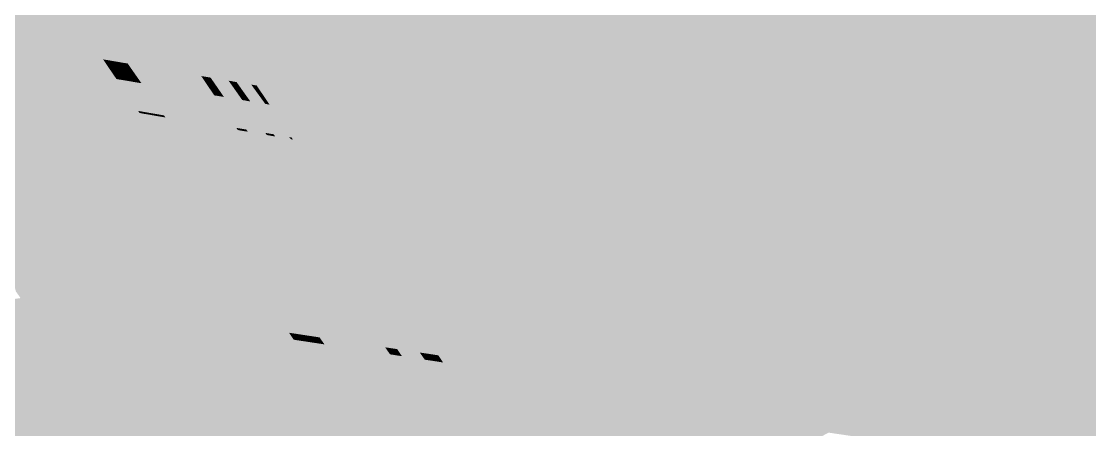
# Model space of a CAD drawing. Header units: millimetres. Extents: x 340454 to 342791, y 6993867 to 6995092.
# Drawn here: x 340795.015 to 340796.166, y 6994604.726 to 6994605.165 of the extents above; entities that cross this region are included whole.
import ezdxf

# ---------------------------------------------------------------- set-up
doc = ezdxf.new("R2010")
doc.units = ezdxf.units.MM
doc.header["$LTSCALE"] = 10
doc.layers.add('A-MODELAGEM', color=7, linetype='Continuous')
doc.layers.add('NUMERO_DOS_LOTES', color=165, linetype='Continuous')

msp = doc.modelspace()

# ---------------------------------------------------------------- linework, layer by layer
at = {"layer": 'A-MODELAGEM', "color": 11, "linetype": 'Continuous', "lineweight": -3}
for points in [[(340795.8788, 6994605.2047), (340796.3969, 6994605.1069), (340796.4001, 6994605.3976)], [(340795.0263, 6994605.2375), (340794.9132, 6994605.2545), (340794.9905, 6994605.1435)], [(340795.2476, 6994605.2041), (340795.5604, 6994605.1569), (340795.3468, 6994605.257)], [(340795.3468, 6994605.257), (340795.5604, 6994605.1569), (340795.6329, 6994605.2059)], [(340795.1033, 6994605.1244), (340795.0263, 6994605.2375), (340794.9905, 6994605.1435)], [(340795.1033, 6994605.1244), (340795.0276, 6994605.2373), (340795.0263, 6994605.2375)], [(340795.1047, 6994605.1241), (340795.0276, 6994605.2373), (340795.1033, 6994605.1244)], [(340795.1047, 6994605.1241), (340795.0291, 6994605.237), (340795.0276, 6994605.2373)], [(340795.1065, 6994605.1238), (340795.0291, 6994605.237), (340795.1047, 6994605.1241)], [(340795.1065, 6994605.1238), (340795.0311, 6994605.2367), (340795.0291, 6994605.237)], [(340795.1086, 6994605.1235), (340795.0311, 6994605.2367), (340795.1065, 6994605.1238)], [(340795.1086, 6994605.1235), (340795.0334, 6994605.2364), (340795.0311, 6994605.2367)], [(340795.1113, 6994605.123), (340795.0334, 6994605.2364), (340795.1086, 6994605.1235)], [(340795.1113, 6994605.123), (340795.0363, 6994605.2359), (340795.0334, 6994605.2364)], [(340795.1146, 6994605.1224), (340795.0363, 6994605.2359), (340795.1113, 6994605.123)], [(340795.1146, 6994605.1224), (340795.0398, 6994605.2354), (340795.0363, 6994605.2359)], [(340795.1186, 6994605.1218), (340795.0398, 6994605.2354), (340795.1146, 6994605.1224)], [(340795.1186, 6994605.1218), (340795.0442, 6994605.2347), (340795.0398, 6994605.2354)], [(340795.1235, 6994605.1209), (340795.0442, 6994605.2347), (340795.1186, 6994605.1218)], [(340795.1235, 6994605.1209), (340795.0498, 6994605.2339), (340795.0442, 6994605.2347)], [(340795.1298, 6994605.1199), (340795.0498, 6994605.2339), (340795.1235, 6994605.1209)], [(340795.1307, 6994605.2217), (340795.0498, 6994605.2339), (340795.1298, 6994605.1199)], [(340795.209, 6994605.1064), (340795.1307, 6994605.2217), (340795.1298, 6994605.1199)], [(340795.209, 6994605.1064), (340795.1345, 6994605.2211), (340795.1307, 6994605.2217)], [(340795.2133, 6994605.1057), (340795.1345, 6994605.2211), (340795.209, 6994605.1064)], [(340795.2133, 6994605.1057), (340795.1396, 6994605.2204), (340795.1345, 6994605.2211)], [(340795.2191, 6994605.1047), (340795.1396, 6994605.2204), (340795.2133, 6994605.1057)], [(340795.2191, 6994605.1047), (340795.1565, 6994605.2178), (340795.1396, 6994605.2204)], [(340795.2385, 6994605.1014), (340795.1565, 6994605.2178), (340795.2191, 6994605.1047)], [(340795.2385, 6994605.1014), (340795.1592, 6994605.2174), (340795.1565, 6994605.2178)], [(340795.2416, 6994605.1009), (340795.1592, 6994605.2174), (340795.2385, 6994605.1014)], [(340795.2416, 6994605.1009), (340795.1603, 6994605.2172), (340795.1592, 6994605.2174)], [(340795.2429, 6994605.1006), (340795.1603, 6994605.2172), (340795.2416, 6994605.1009)], [(340795.2429, 6994605.1006), (340795.164, 6994605.2167), (340795.1603, 6994605.2172)], [(340795.2471, 6994605.0999), (340795.164, 6994605.2167), (340795.2429, 6994605.1006)], [(340795.2471, 6994605.0999), (340795.1778, 6994605.2146), (340795.164, 6994605.2167)], [(340795.2629, 6994605.0972), (340795.1778, 6994605.2146), (340795.2471, 6994605.0999)], [(340795.2629, 6994605.0972), (340795.2094, 6994605.1837), (340795.1778, 6994605.2146)], [(340795.2688, 6994605.0962), (340795.2476, 6994605.2041), (340795.21, 6994605.1841)], [(340795.2688, 6994605.0962), (340795.4302, 6994605.0688), (340795.2476, 6994605.2041)], [(340795.2476, 6994605.2041), (340795.4302, 6994605.0688), (340795.5604, 6994605.1569)], [(340795.5604, 6994605.1569), (340795.695, 6994605.1367), (340795.6329, 6994605.2059)], [(340795.695, 6994605.1367), (340795.8011, 6994605.1759), (340795.6329, 6994605.2059)], [(340795.8328, 6994605.1877), (340796.3755, 6994605.0924), (340795.8788, 6994605.2047)], [(340795.8788, 6994605.2047), (340796.3755, 6994605.0924), (340796.3969, 6994605.1069)], [(340795.8011, 6994605.1759), (340796.3533, 6994605.0773), (340795.8328, 6994605.1877)], [(340795.8328, 6994605.1877), (340796.3533, 6994605.0773), (340796.3755, 6994605.0924)], [(340795.2683, 6994605.0963), (340795.21, 6994605.1841), (340795.2094, 6994605.1837)], [(340795.2683, 6994605.0963), (340795.2094, 6994605.1837), (340795.2629, 6994605.0972)], [(340795.2688, 6994605.0962), (340795.21, 6994605.1841), (340795.2683, 6994605.0963)], [(340795.695, 6994605.1367), (340796.3052, 6994605.0447), (340795.8011, 6994605.1759)], [(340795.8011, 6994605.1759), (340796.3052, 6994605.0447), (340796.3533, 6994605.0773)], [(340795.4302, 6994605.0688), (340795.486, 6994605.0593), (340795.5604, 6994605.1569)], [(340795.486, 6994605.0593), (340795.695, 6994605.1367), (340795.5604, 6994605.1569)], [(340795.1033, 6994605.1244), (340794.9905, 6994605.1435), (340794.9955, 6994605.1363)], [(340795.1083, 6994605.1169), (340794.9955, 6994605.1363), (340795.005, 6994605.1227)], [(340795.1083, 6994605.1169), (340795.1033, 6994605.1244), (340794.9955, 6994605.1363)], [(340795.486, 6994605.0593), (340796.1584, 6994604.9451), (340795.695, 6994605.1367)], [(340795.695, 6994605.1367), (340796.1584, 6994604.9451), (340796.3052, 6994605.0447)], [(340795.029, 6994605.0882), (340795.0055, 6994605.1219), (340794.9144, 6994605.1079)], [(340795.1172, 6994605.1039), (340795.005, 6994605.1227), (340795.0055, 6994605.1219)], [(340795.1172, 6994605.1039), (340795.1083, 6994605.1169), (340795.005, 6994605.1227)], [(340795.1177, 6994605.1032), (340795.0055, 6994605.1219), (340795.029, 6994605.0882)], [(340795.1177, 6994605.1032), (340795.1172, 6994605.1039), (340795.0055, 6994605.1219)], [(340795.1083, 6994605.1169), (340795.1047, 6994605.1241), (340795.1033, 6994605.1244)], [(340795.1098, 6994605.1167), (340795.1047, 6994605.1241), (340795.1083, 6994605.1169)], [(340795.1098, 6994605.1167), (340795.1065, 6994605.1238), (340795.1047, 6994605.1241)], [(340795.1116, 6994605.1164), (340795.1065, 6994605.1238), (340795.1098, 6994605.1167)], [(340795.1116, 6994605.1164), (340795.1086, 6994605.1235), (340795.1065, 6994605.1238)], [(340795.1172, 6994605.1039), (340795.1098, 6994605.1167), (340795.1083, 6994605.1169)], [(340795.1137, 6994605.116), (340795.1086, 6994605.1235), (340795.1116, 6994605.1164)], [(340795.1137, 6994605.116), (340795.1113, 6994605.123), (340795.1086, 6994605.1235)], [(340795.1187, 6994605.1037), (340795.1098, 6994605.1167), (340795.1172, 6994605.1039)], [(340795.1187, 6994605.1037), (340795.1116, 6994605.1164), (340795.1098, 6994605.1167)], [(340795.1164, 6994605.1156), (340795.1113, 6994605.123), (340795.1137, 6994605.116)], [(340795.1146, 6994605.1224), (340795.1113, 6994605.123), (340795.1164, 6994605.1156)], [(340795.1205, 6994605.1034), (340795.1116, 6994605.1164), (340795.1187, 6994605.1037)], [(340795.1205, 6994605.1034), (340795.1137, 6994605.116), (340795.1116, 6994605.1164)], [(340795.1197, 6994605.115), (340795.1146, 6994605.1224), (340795.1164, 6994605.1156)], [(340795.1186, 6994605.1218), (340795.1146, 6994605.1224), (340795.1197, 6994605.115)], [(340795.1237, 6994605.1143), (340795.1186, 6994605.1218), (340795.1197, 6994605.115)], [(340795.1235, 6994605.1209), (340795.1186, 6994605.1218), (340795.1237, 6994605.1143)], [(340795.1287, 6994605.1135), (340795.1235, 6994605.1209), (340795.1237, 6994605.1143)], [(340795.1298, 6994605.1199), (340795.1235, 6994605.1209), (340795.1287, 6994605.1135)], [(340795.135, 6994605.1124), (340795.1298, 6994605.1199), (340795.1287, 6994605.1135)], [(340795.209, 6994605.1064), (340795.1298, 6994605.1199), (340795.135, 6994605.1124)], [(340795.029, 6994605.0882), (340794.9144, 6994605.1079), (340794.9159, 6994605.1058)], [(340795.0305, 6994605.086), (340794.9159, 6994605.1058), (340794.9918, 6994604.9991)], [(340795.0305, 6994605.086), (340795.029, 6994605.0882), (340794.9159, 6994605.1058)], [(340795.1227, 6994605.103), (340795.1137, 6994605.116), (340795.1205, 6994605.1034)], [(340795.1227, 6994605.103), (340795.1164, 6994605.1156), (340795.1137, 6994605.116)], [(340795.1253, 6994605.1026), (340795.1164, 6994605.1156), (340795.1227, 6994605.103)], [(340795.1253, 6994605.1026), (340795.1197, 6994605.115), (340795.1164, 6994605.1156)], [(340795.1287, 6994605.102), (340795.1197, 6994605.115), (340795.1253, 6994605.1026)], [(340795.1287, 6994605.102), (340795.1237, 6994605.1143), (340795.1197, 6994605.115)], [(340795.1327, 6994605.1013), (340795.1237, 6994605.1143), (340795.1287, 6994605.102)], [(340795.1327, 6994605.1013), (340795.1287, 6994605.1135), (340795.1237, 6994605.1143)], [(340795.1378, 6994605.1005), (340795.1287, 6994605.1135), (340795.1327, 6994605.1013)], [(340795.1378, 6994605.1005), (340795.135, 6994605.1124), (340795.1287, 6994605.1135)], [(340795.1441, 6994605.0994), (340795.135, 6994605.1124), (340795.1378, 6994605.1005)], [(340795.2141, 6994605.0988), (340795.135, 6994605.1124), (340795.1441, 6994605.0994)], [(340795.2141, 6994605.0988), (340795.209, 6994605.1064), (340795.135, 6994605.1124)], [(340795.2133, 6994605.1057), (340795.209, 6994605.1064), (340795.2141, 6994605.0988)], [(340795.2185, 6994605.0981), (340795.2133, 6994605.1057), (340795.2141, 6994605.0988)], [(340795.2191, 6994605.1047), (340795.2133, 6994605.1057), (340795.2185, 6994605.0981)], [(340795.2244, 6994605.0971), (340795.2191, 6994605.1047), (340795.2185, 6994605.0981)], [(340795.2385, 6994605.1014), (340795.2191, 6994605.1047), (340795.2244, 6994605.0971)], [(340795.1411, 6994605.0688), (340795.1177, 6994605.1032), (340795.029, 6994605.0882)], [(340795.1177, 6994605.1032), (340795.1187, 6994605.1037), (340795.1172, 6994605.1039)], [(340795.1192, 6994605.1029), (340795.1187, 6994605.1037), (340795.1177, 6994605.1032)], [(340795.1411, 6994605.0688), (340795.1192, 6994605.1029), (340795.1177, 6994605.1032)], [(340795.1192, 6994605.1029), (340795.1205, 6994605.1034), (340795.1187, 6994605.1037)], [(340795.121, 6994605.1026), (340795.1205, 6994605.1034), (340795.1192, 6994605.1029)], [(340795.1426, 6994605.0686), (340795.1192, 6994605.1029), (340795.1411, 6994605.0688)], [(340795.1426, 6994605.0686), (340795.121, 6994605.1026), (340795.1192, 6994605.1029)], [(340795.1227, 6994605.103), (340795.1205, 6994605.1034), (340795.121, 6994605.1026)], [(340795.1232, 6994605.1023), (340795.1227, 6994605.103), (340795.121, 6994605.1026)], [(340795.1444, 6994605.0683), (340795.121, 6994605.1026), (340795.1426, 6994605.0686)], [(340795.1444, 6994605.0683), (340795.1232, 6994605.1023), (340795.121, 6994605.1026)], [(340795.1253, 6994605.1026), (340795.1227, 6994605.103), (340795.1232, 6994605.1023)], [(340795.1259, 6994605.1018), (340795.1253, 6994605.1026), (340795.1232, 6994605.1023)], [(340795.1467, 6994605.0679), (340795.1232, 6994605.1023), (340795.1444, 6994605.0683)], [(340795.1467, 6994605.0679), (340795.1259, 6994605.1018), (340795.1232, 6994605.1023)], [(340795.1287, 6994605.102), (340795.1253, 6994605.1026), (340795.1259, 6994605.1018)], [(340795.1292, 6994605.1013), (340795.1287, 6994605.102), (340795.1259, 6994605.1018)], [(340795.1495, 6994605.0674), (340795.1259, 6994605.1018), (340795.1467, 6994605.0679)], [(340795.1495, 6994605.0674), (340795.1292, 6994605.1013), (340795.1259, 6994605.1018)], [(340795.1327, 6994605.1013), (340795.1287, 6994605.102), (340795.1292, 6994605.1013)], [(340795.1529, 6994605.0668), (340795.1292, 6994605.1013), (340795.1495, 6994605.0674)], [(340795.1529, 6994605.0668), (340795.1332, 6994605.1006), (340795.1292, 6994605.1013)], [(340795.1332, 6994605.1006), (340795.1327, 6994605.1013), (340795.1292, 6994605.1013)], [(340795.1378, 6994605.1005), (340795.1327, 6994605.1013), (340795.1332, 6994605.1006)], [(340795.1571, 6994605.0661), (340795.1332, 6994605.1006), (340795.1529, 6994605.0668)], [(340795.1571, 6994605.0661), (340795.1383, 6994605.0997), (340795.1332, 6994605.1006)], [(340795.1383, 6994605.0997), (340795.1378, 6994605.1005), (340795.1332, 6994605.1006)], [(340795.1441, 6994605.0994), (340795.1378, 6994605.1005), (340795.1383, 6994605.0997)], [(340795.1624, 6994605.0652), (340795.1383, 6994605.0997), (340795.1571, 6994605.0661)], [(340795.1624, 6994605.0652), (340795.1446, 6994605.0987), (340795.1383, 6994605.0997)], [(340795.1446, 6994605.0987), (340795.1441, 6994605.0994), (340795.1383, 6994605.0997)], [(340795.2226, 6994605.0863), (340795.1441, 6994605.0994), (340795.1446, 6994605.0987)], [(340795.2226, 6994605.0863), (340795.2141, 6994605.0988), (340795.1441, 6994605.0994)], [(340795.1689, 6994605.064), (340795.1446, 6994605.0987), (340795.1624, 6994605.0652)], [(340795.2231, 6994605.0856), (340795.1446, 6994605.0987), (340795.1689, 6994605.064)], [(340795.2231, 6994605.0856), (340795.2226, 6994605.0863), (340795.1446, 6994605.0987)], [(340795.2226, 6994605.0863), (340795.2185, 6994605.0981), (340795.2141, 6994605.0988)], [(340795.2271, 6994605.0856), (340795.2185, 6994605.0981), (340795.2226, 6994605.0863)], [(340795.2271, 6994605.0856), (340795.2244, 6994605.0971), (340795.2185, 6994605.0981)], [(340795.2439, 6994605.0938), (340795.2385, 6994605.1014), (340795.2244, 6994605.0971)], [(340795.233, 6994605.0846), (340795.2244, 6994605.0971), (340795.2271, 6994605.0856)], [(340795.233, 6994605.0846), (340795.2439, 6994605.0938), (340795.2244, 6994605.0971)], [(340795.2527, 6994605.0813), (340795.2439, 6994605.0938), (340795.233, 6994605.0846)], [(340795.2439, 6994605.0938), (340795.2416, 6994605.1009), (340795.2385, 6994605.1014)], [(340795.247, 6994605.0932), (340795.2416, 6994605.1009), (340795.2439, 6994605.0938)], [(340795.247, 6994605.0932), (340795.2429, 6994605.1006), (340795.2416, 6994605.1009)], [(340795.2483, 6994605.093), (340795.2429, 6994605.1006), (340795.247, 6994605.0932)], [(340795.2471, 6994605.0999), (340795.2429, 6994605.1006), (340795.2483, 6994605.093)], [(340795.2527, 6994605.0813), (340795.247, 6994605.0932), (340795.2439, 6994605.0938)], [(340795.2558, 6994605.0808), (340795.247, 6994605.0932), (340795.2527, 6994605.0813)], [(340795.2558, 6994605.0808), (340795.2483, 6994605.093), (340795.247, 6994605.0932)], [(340795.2525, 6994605.0923), (340795.2471, 6994605.0999), (340795.2483, 6994605.093)], [(340795.2629, 6994605.0972), (340795.2471, 6994605.0999), (340795.2525, 6994605.0923)], [(340795.2685, 6994605.0895), (340795.2629, 6994605.0972), (340795.2525, 6994605.0923)], [(340795.2683, 6994605.0963), (340795.2629, 6994605.0972), (340795.2685, 6994605.0895)], [(340795.2735, 6994605.0887), (340795.2683, 6994605.0963), (340795.2685, 6994605.0895)], [(340795.2735, 6994605.0887), (340795.2688, 6994605.0962), (340795.2683, 6994605.0963)], [(340795.2739, 6994605.0886), (340795.2688, 6994605.0962), (340795.2735, 6994605.0887)], [(340795.2739, 6994605.0886), (340795.422, 6994605.0633), (340795.2688, 6994605.0962)], [(340795.2688, 6994605.0962), (340795.422, 6994605.0633), (340795.4302, 6994605.0688)], [(340795.1062, 6994604.9773), (340795.0305, 6994605.086), (340794.9918, 6994604.9991)], [(340795.1411, 6994605.0688), (340795.029, 6994605.0882), (340795.0305, 6994605.086)], [(340795.1426, 6994605.0666), (340795.0305, 6994605.086), (340795.1062, 6994604.9773)], [(340795.1426, 6994605.0666), (340795.1411, 6994605.0688), (340795.0305, 6994605.086)], [(340795.2469, 6994605.0506), (340795.2231, 6994605.0856), (340795.1689, 6994605.064)], [(340795.2271, 6994605.0856), (340795.2226, 6994605.0863), (340795.2231, 6994605.0856)], [(340795.2469, 6994605.0506), (340795.2276, 6994605.0849), (340795.2231, 6994605.0856)], [(340795.2276, 6994605.0849), (340795.2271, 6994605.0856), (340795.2231, 6994605.0856)], [(340795.233, 6994605.0846), (340795.2271, 6994605.0856), (340795.2276, 6994605.0849)], [(340795.2515, 6994605.0498), (340795.2276, 6994605.0849), (340795.2469, 6994605.0506)], [(340795.2515, 6994605.0498), (340795.2335, 6994605.0839), (340795.2276, 6994605.0849)], [(340795.2335, 6994605.0839), (340795.233, 6994605.0846), (340795.2276, 6994605.0849)], [(340795.2527, 6994605.0813), (340795.233, 6994605.0846), (340795.2335, 6994605.0839)], [(340795.2576, 6994605.0488), (340795.2335, 6994605.0839), (340795.2515, 6994605.0498)], [(340795.2532, 6994605.0806), (340795.2335, 6994605.0839), (340795.2576, 6994605.0488)], [(340795.2532, 6994605.0806), (340795.2527, 6994605.0813), (340795.2335, 6994605.0839)], [(340795.2571, 6994605.0806), (340795.2483, 6994605.093), (340795.2558, 6994605.0808)], [(340795.2571, 6994605.0806), (340795.2525, 6994605.0923), (340795.2483, 6994605.093)], [(340795.2614, 6994605.0798), (340795.2525, 6994605.0923), (340795.2571, 6994605.0806)], [(340795.2614, 6994605.0798), (340795.2685, 6994605.0895), (340795.2525, 6994605.0923)], [(340795.2775, 6994605.0771), (340795.2685, 6994605.0895), (340795.2614, 6994605.0798)], [(340795.2775, 6994605.0771), (340795.2735, 6994605.0887), (340795.2685, 6994605.0895)], [(340795.2817, 6994605.0764), (340795.2735, 6994605.0887), (340795.2775, 6994605.0771)], [(340795.2817, 6994605.0764), (340795.2739, 6994605.0886), (340795.2735, 6994605.0887)], [(340795.2821, 6994605.0764), (340795.2739, 6994605.0886), (340795.2817, 6994605.0764)], [(340795.2821, 6994605.0764), (340795.4098, 6994605.055), (340795.2739, 6994605.0886)], [(340795.2739, 6994605.0886), (340795.4098, 6994605.055), (340795.422, 6994605.0633)], [(340795.2558, 6994605.0808), (340795.2527, 6994605.0813), (340795.2532, 6994605.0806)], [(340795.2563, 6994605.0801), (340795.2558, 6994605.0808), (340795.2532, 6994605.0806)], [(340795.2781, 6994605.0452), (340795.2532, 6994605.0806), (340795.2576, 6994605.0488)], [(340795.2781, 6994605.0452), (340795.2563, 6994605.0801), (340795.2532, 6994605.0806)], [(340795.2563, 6994605.0801), (340795.2571, 6994605.0806), (340795.2558, 6994605.0808)], [(340795.2576, 6994605.0798), (340795.2571, 6994605.0806), (340795.2563, 6994605.0801)], [(340795.2813, 6994605.0447), (340795.2563, 6994605.0801), (340795.2781, 6994605.0452)], [(340795.2813, 6994605.0447), (340795.2576, 6994605.0798), (340795.2563, 6994605.0801)], [(340795.2614, 6994605.0798), (340795.2571, 6994605.0806), (340795.2576, 6994605.0798)], [(340795.2827, 6994605.0444), (340795.2576, 6994605.0798), (340795.2813, 6994605.0447)], [(340795.2827, 6994605.0444), (340795.2619, 6994605.0791), (340795.2576, 6994605.0798)], [(340795.2619, 6994605.0791), (340795.2614, 6994605.0798), (340795.2576, 6994605.0798)], [(340795.2775, 6994605.0771), (340795.2614, 6994605.0798), (340795.2619, 6994605.0791)], [(340795.2871, 6994605.0437), (340795.2619, 6994605.0791), (340795.2827, 6994605.0444)], [(340795.2871, 6994605.0437), (340795.278, 6994605.0765), (340795.2619, 6994605.0791)], [(340795.278, 6994605.0765), (340795.2775, 6994605.0771), (340795.2619, 6994605.0791)], [(340795.2817, 6994605.0764), (340795.2775, 6994605.0771), (340795.278, 6994605.0765)], [(340795.3038, 6994605.0408), (340795.278, 6994605.0765), (340795.2871, 6994605.0437)], [(340795.3038, 6994605.0408), (340795.2822, 6994605.0757), (340795.278, 6994605.0765)], [(340795.2822, 6994605.0757), (340795.2817, 6994605.0764), (340795.278, 6994605.0765)], [(340795.2822, 6994605.0757), (340795.2821, 6994605.0764), (340795.2817, 6994605.0764)], [(340795.2826, 6994605.0757), (340795.2821, 6994605.0764), (340795.2822, 6994605.0757)], [(340795.2826, 6994605.0757), (340795.4091, 6994605.0546), (340795.2821, 6994605.0764)], [(340795.2821, 6994605.0764), (340795.4091, 6994605.0546), (340795.4098, 6994605.055)], [(340795.306, 6994605.0404), (340795.2822, 6994605.0757), (340795.3038, 6994605.0408)], [(340795.306, 6994605.0404), (340795.2826, 6994605.0757), (340795.2822, 6994605.0757)], [(340795.3062, 6994605.0404), (340795.2826, 6994605.0757), (340795.306, 6994605.0404)], [(340795.3062, 6994605.0404), (340795.3715, 6994605.0291), (340795.2826, 6994605.0757)], [(340795.2826, 6994605.0757), (340795.3715, 6994605.0291), (340795.4091, 6994605.0546)], [(340795.2179, 6994604.956), (340795.1426, 6994605.0666), (340795.1062, 6994604.9773)], [(340795.1426, 6994605.0686), (340795.1411, 6994605.0688), (340795.1426, 6994605.0666)], [(340795.1441, 6994605.0664), (340795.1426, 6994605.0686), (340795.1426, 6994605.0666)], [(340795.1444, 6994605.0683), (340795.1426, 6994605.0686), (340795.1441, 6994605.0664)], [(340795.2179, 6994604.956), (340795.1441, 6994605.0664), (340795.1426, 6994605.0666)], [(340795.146, 6994605.066), (340795.1444, 6994605.0683), (340795.1441, 6994605.0664)], [(340795.2196, 6994604.9557), (340795.1441, 6994605.0664), (340795.2179, 6994604.956)], [(340795.2196, 6994604.9557), (340795.146, 6994605.066), (340795.1441, 6994605.0664)], [(340795.1467, 6994605.0679), (340795.1444, 6994605.0683), (340795.146, 6994605.066)], [(340795.1482, 6994605.0656), (340795.1467, 6994605.0679), (340795.146, 6994605.066)], [(340795.2217, 6994604.9553), (340795.146, 6994605.066), (340795.2196, 6994604.9557)], [(340795.2217, 6994604.9553), (340795.1482, 6994605.0656), (340795.146, 6994605.066)], [(340795.1495, 6994605.0674), (340795.1467, 6994605.0679), (340795.1482, 6994605.0656)], [(340795.151, 6994605.0652), (340795.1495, 6994605.0674), (340795.1482, 6994605.0656)], [(340795.2242, 6994604.9548), (340795.1482, 6994605.0656), (340795.2217, 6994604.9553)], [(340795.2242, 6994604.9548), (340795.151, 6994605.0652), (340795.1482, 6994605.0656)], [(340795.1529, 6994605.0668), (340795.1495, 6994605.0674), (340795.151, 6994605.0652)], [(340795.1545, 6994605.0646), (340795.1529, 6994605.0668), (340795.151, 6994605.0652)], [(340795.2273, 6994604.9542), (340795.151, 6994605.0652), (340795.2242, 6994604.9548)], [(340795.2273, 6994604.9542), (340795.1545, 6994605.0646), (340795.151, 6994605.0652)], [(340795.1571, 6994605.0661), (340795.1529, 6994605.0668), (340795.1545, 6994605.0646)], [(340795.1587, 6994605.0638), (340795.1571, 6994605.0661), (340795.1545, 6994605.0646)], [(340795.2311, 6994604.9535), (340795.1545, 6994605.0646), (340795.2273, 6994604.9542)], [(340795.2311, 6994604.9535), (340795.1587, 6994605.0638), (340795.1545, 6994605.0646)], [(340795.1624, 6994605.0652), (340795.1571, 6994605.0661), (340795.1587, 6994605.0638)], [(340795.1639, 6994605.0629), (340795.1624, 6994605.0652), (340795.1587, 6994605.0638)], [(340795.2358, 6994604.9526), (340795.1587, 6994605.0638), (340795.2311, 6994604.9535)], [(340795.2358, 6994604.9526), (340795.1639, 6994605.0629), (340795.1587, 6994605.0638)], [(340795.1689, 6994605.064), (340795.1624, 6994605.0652), (340795.1639, 6994605.0629)], [(340795.1705, 6994605.0618), (340795.1689, 6994605.064), (340795.1639, 6994605.0629)], [(340795.2416, 6994604.9515), (340795.1639, 6994605.0629), (340795.2358, 6994604.9526)], [(340795.2416, 6994604.9515), (340795.1705, 6994605.0618), (340795.1639, 6994605.0629)], [(340795.2469, 6994605.0506), (340795.1689, 6994605.064), (340795.1705, 6994605.0618)], [(340795.2489, 6994604.9501), (340795.1705, 6994605.0618), (340795.2416, 6994604.9515)], [(340795.2484, 6994605.0483), (340795.1705, 6994605.0618), (340795.2489, 6994604.9501)], [(340795.2484, 6994605.0483), (340795.2469, 6994605.0506), (340795.1705, 6994605.0618)], [(340795.4098, 6994605.055), (340795.4543, 6994605.0476), (340795.422, 6994605.0633)], [(340795.422, 6994605.0633), (340795.4731, 6994605.0545), (340795.4302, 6994605.0688)], [(340795.422, 6994605.0633), (340795.4543, 6994605.0476), (340795.4731, 6994605.0545)], [(340795.4302, 6994605.0688), (340795.4731, 6994605.0545), (340795.486, 6994605.0593)], [(340795.4731, 6994605.0545), (340796.1491, 6994604.9389), (340795.486, 6994605.0593)], [(340795.486, 6994605.0593), (340796.1491, 6994604.9389), (340796.1584, 6994604.9451)], [(340795.2515, 6994605.0498), (340795.2469, 6994605.0506), (340795.2484, 6994605.0483)], [(340795.253, 6994605.0475), (340795.2515, 6994605.0498), (340795.2484, 6994605.0483)], [(340795.325, 6994604.9356), (340795.2484, 6994605.0483), (340795.2489, 6994604.9501)], [(340795.325, 6994604.9356), (340795.253, 6994605.0475), (340795.2484, 6994605.0483)], [(340795.2576, 6994605.0488), (340795.2515, 6994605.0498), (340795.253, 6994605.0475)], [(340795.2592, 6994605.0465), (340795.2576, 6994605.0488), (340795.253, 6994605.0475)], [(340795.3301, 6994604.9346), (340795.253, 6994605.0475), (340795.325, 6994604.9356)], [(340795.3301, 6994604.9346), (340795.2592, 6994605.0465), (340795.253, 6994605.0475)], [(340795.2781, 6994605.0452), (340795.2576, 6994605.0488), (340795.2592, 6994605.0465)], [(340795.3715, 6994605.0291), (340795.3939, 6994605.0253), (340795.4091, 6994605.0546)], [(340795.3939, 6994605.0253), (340795.4533, 6994605.0472), (340795.4091, 6994605.0546)], [(340795.3939, 6994605.0253), (340796.0976, 6994604.9039), (340795.4533, 6994605.0472)], [(340795.4091, 6994605.0546), (340795.4533, 6994605.0472), (340795.4098, 6994605.055)], [(340795.4098, 6994605.055), (340795.4533, 6994605.0472), (340795.4543, 6994605.0476)], [(340795.4533, 6994605.0472), (340796.14, 6994604.9327), (340795.4543, 6994605.0476)], [(340795.4533, 6994605.0472), (340796.0976, 6994604.9039), (340796.14, 6994604.9327)], [(340795.4543, 6994605.0476), (340796.1405, 6994604.933), (340795.4731, 6994605.0545)], [(340795.4543, 6994605.0476), (340796.14, 6994604.9327), (340796.1405, 6994604.933)], [(340795.4731, 6994605.0545), (340796.1405, 6994604.933), (340796.1491, 6994604.9389)], [(340795.337, 6994604.9333), (340795.2592, 6994605.0465), (340795.3301, 6994604.9346)], [(340795.337, 6994604.9333), (340795.2797, 6994605.0429), (340795.2592, 6994605.0465)], [(340795.2797, 6994605.0429), (340795.2781, 6994605.0452), (340795.2592, 6994605.0465)], [(340795.2813, 6994605.0447), (340795.2781, 6994605.0452), (340795.2797, 6994605.0429)], [(340795.283, 6994605.0424), (340795.2813, 6994605.0447), (340795.2797, 6994605.0429)], [(340795.36, 6994604.9289), (340795.2797, 6994605.0429), (340795.337, 6994604.9333)], [(340795.36, 6994604.9289), (340795.283, 6994605.0424), (340795.2797, 6994605.0429)], [(340795.2827, 6994605.0444), (340795.2813, 6994605.0447), (340795.283, 6994605.0424)], [(340795.2843, 6994605.0421), (340795.2827, 6994605.0444), (340795.283, 6994605.0424)], [(340795.2871, 6994605.0437), (340795.2827, 6994605.0444), (340795.2843, 6994605.0421)], [(340795.3637, 6994604.9282), (340795.283, 6994605.0424), (340795.36, 6994604.9289)], [(340795.3637, 6994604.9282), (340795.2843, 6994605.0421), (340795.283, 6994605.0424)], [(340795.2887, 6994605.0414), (340795.2871, 6994605.0437), (340795.2843, 6994605.0421)], [(340795.3652, 6994604.9279), (340795.2843, 6994605.0421), (340795.3637, 6994604.9282)], [(340795.3652, 6994604.9279), (340795.2887, 6994605.0414), (340795.2843, 6994605.0421)], [(340795.3038, 6994605.0408), (340795.2871, 6994605.0437), (340795.2887, 6994605.0414)], [(340795.3701, 6994604.9269), (340795.2887, 6994605.0414), (340795.3652, 6994604.9279)], [(340795.3701, 6994604.9269), (340795.3318, 6994605.0023), (340795.2887, 6994605.0414)], [(340795.3055, 6994605.0385), (340795.3038, 6994605.0408), (340795.2887, 6994605.0414)], [(340795.3318, 6994605.0023), (340795.3055, 6994605.0385), (340795.2887, 6994605.0414)], [(340795.306, 6994605.0404), (340795.3038, 6994605.0408), (340795.3055, 6994605.0385)], [(340795.3076, 6994605.0381), (340795.306, 6994605.0404), (340795.3055, 6994605.0385)], [(340795.3318, 6994605.0023), (340795.3076, 6994605.0381), (340795.3055, 6994605.0385)], [(340795.3076, 6994605.0381), (340795.3062, 6994605.0404), (340795.306, 6994605.0404)], [(340795.3078, 6994605.0381), (340795.3062, 6994605.0404), (340795.3076, 6994605.0381)], [(340795.3078, 6994605.0381), (340795.3691, 6994605.0275), (340795.3062, 6994605.0404)], [(340795.3062, 6994605.0404), (340795.3691, 6994605.0275), (340795.3715, 6994605.0291)], [(340795.3318, 6994605.0023), (340795.3078, 6994605.0381), (340795.3076, 6994605.0381)], [(340795.3318, 6994605.0023), (340795.3691, 6994605.0275), (340795.3078, 6994605.0381)], [(340796.1584, 6994604.9451), (340796.2644, 6994604.9271), (340796.3052, 6994605.0447)], [(340795.3318, 6994605.0023), (340795.3901, 6994605.0238), (340795.3691, 6994605.0275)], [(340795.3691, 6994605.0275), (340795.3901, 6994605.0238), (340795.3715, 6994605.0291)], [(340795.3715, 6994605.0291), (340795.3901, 6994605.0238), (340795.3939, 6994605.0253)], [(340795.3901, 6994605.0238), (340796.0949, 6994604.9021), (340795.3939, 6994605.0253)], [(340795.3939, 6994605.0253), (340796.0949, 6994604.9021), (340796.0976, 6994604.9039)], [(340795.3845, 6994604.9242), (340795.3901, 6994605.0238), (340795.3318, 6994605.0023)], [(340795.3845, 6994604.9242), (340795.9645, 6994604.8136), (340795.3901, 6994605.0238)], [(340795.3901, 6994605.0238), (340795.9645, 6994604.8136), (340796.0949, 6994604.9021)], [(340795.0738, 6994604.8648), (340794.9758, 6994605.0021), (340795.0093, 6994604.8746)], [(340795.0738, 6994604.8648), (340794.9918, 6994604.9991), (340794.9758, 6994605.0021)], [(340795.3845, 6994604.9242), (340795.3318, 6994605.0023), (340795.3701, 6994604.9269)], [(340795.089, 6994604.8625), (340794.9918, 6994604.9991), (340795.0738, 6994604.8648)], [(340795.089, 6994604.8625), (340795.1062, 6994604.9773), (340794.9918, 6994604.9991)], [(340795.1974, 6994604.8461), (340795.1062, 6994604.9773), (340795.089, 6994604.8625)], [(340795.1974, 6994604.8461), (340795.2179, 6994604.956), (340795.1062, 6994604.9773)], [(340795.3036, 6994604.8301), (340795.2179, 6994604.956), (340795.1974, 6994604.8461)], [(340795.3036, 6994604.8301), (340795.2196, 6994604.9557), (340795.2179, 6994604.956)], [(340795.3054, 6994604.8298), (340795.2196, 6994604.9557), (340795.3036, 6994604.8301)], [(340795.3054, 6994604.8298), (340795.2217, 6994604.9553), (340795.2196, 6994604.9557)], [(340795.3076, 6994604.8295), (340795.2217, 6994604.9553), (340795.3054, 6994604.8298)], [(340795.3076, 6994604.8295), (340795.2242, 6994604.9548), (340795.2217, 6994604.9553)], [(340795.3103, 6994604.8291), (340795.2242, 6994604.9548), (340795.3076, 6994604.8295)], [(340795.3103, 6994604.8291), (340795.2273, 6994604.9542), (340795.2242, 6994604.9548)], [(340795.3136, 6994604.8286), (340795.2273, 6994604.9542), (340795.3103, 6994604.8291)], [(340795.3136, 6994604.8286), (340795.2311, 6994604.9535), (340795.2273, 6994604.9542)], [(340795.3176, 6994604.828), (340795.2311, 6994604.9535), (340795.3136, 6994604.8286)], [(340795.3176, 6994604.828), (340795.2358, 6994604.9526), (340795.2311, 6994604.9535)], [(340795.3226, 6994604.8272), (340795.2358, 6994604.9526), (340795.3176, 6994604.828)], [(340795.3226, 6994604.8272), (340795.2416, 6994604.9515), (340795.2358, 6994604.9526)], [(340795.3288, 6994604.8263), (340795.2416, 6994604.9515), (340795.3226, 6994604.8272)], [(340795.3288, 6994604.8263), (340795.2489, 6994604.9501), (340795.2416, 6994604.9515)], [(340795.3365, 6994604.8251), (340795.2489, 6994604.9501), (340795.3288, 6994604.8263)], [(340795.3365, 6994604.8251), (340795.325, 6994604.9356), (340795.2489, 6994604.9501)], [(340796.1491, 6994604.9389), (340796.2532, 6994604.9211), (340796.1584, 6994604.9451)], [(340796.1584, 6994604.9451), (340796.2532, 6994604.9211), (340796.2644, 6994604.9271)], [(340795.4072, 6994604.8144), (340795.325, 6994604.9356), (340795.3365, 6994604.8251)], [(340795.4072, 6994604.8144), (340795.3301, 6994604.9346), (340795.325, 6994604.9356)], [(340795.4127, 6994604.8136), (340795.3301, 6994604.9346), (340795.4072, 6994604.8144)], [(340795.4127, 6994604.8136), (340795.337, 6994604.9333), (340795.3301, 6994604.9346)], [(340795.4201, 6994604.8125), (340795.337, 6994604.9333), (340795.4127, 6994604.8136)], [(340795.4201, 6994604.8125), (340795.36, 6994604.9289), (340795.337, 6994604.9333)], [(340796.0976, 6994604.9039), (340796.1914, 6994604.8878), (340796.14, 6994604.9327)], [(340796.14, 6994604.9327), (340796.2429, 6994604.9155), (340796.1405, 6994604.933)], [(340796.14, 6994604.9327), (340796.1914, 6994604.8878), (340796.2429, 6994604.9155)], [(340796.1405, 6994604.933), (340796.2435, 6994604.9158), (340796.1491, 6994604.9389)], [(340796.1405, 6994604.933), (340796.2429, 6994604.9155), (340796.2435, 6994604.9158)], [(340796.1491, 6994604.9389), (340796.2435, 6994604.9158), (340796.2532, 6994604.9211)], [(340795.4445, 6994604.8088), (340795.36, 6994604.9289), (340795.4201, 6994604.8125)], [(340795.4445, 6994604.8088), (340795.3637, 6994604.9282), (340795.36, 6994604.9289)], [(340795.4485, 6994604.8082), (340795.3637, 6994604.9282), (340795.4445, 6994604.8088)], [(340795.4485, 6994604.8082), (340795.3652, 6994604.9279), (340795.3637, 6994604.9282)], [(340795.4501, 6994604.808), (340795.3652, 6994604.9279), (340795.4485, 6994604.8082)], [(340795.4501, 6994604.808), (340795.3701, 6994604.9269), (340795.3652, 6994604.9279)], [(340795.4553, 6994604.8072), (340795.3701, 6994604.9269), (340795.4501, 6994604.808)], [(340795.4553, 6994604.8072), (340795.3845, 6994604.9242), (340795.3701, 6994604.9269)], [(340795.4645, 6994604.8058), (340795.3845, 6994604.9242), (340795.4553, 6994604.8072)], [(340795.4645, 6994604.8058), (340795.8639, 6994604.7454), (340795.3845, 6994604.9242)], [(340795.3845, 6994604.9242), (340795.8639, 6994604.7454), (340795.9645, 6994604.8136)], [(340795.9645, 6994604.8136), (340796.0305, 6994604.801), (340796.0949, 6994604.9021)], [(340796.0305, 6994604.801), (340796.1881, 6994604.886), (340796.0949, 6994604.9021)], [(340796.0949, 6994604.9021), (340796.1881, 6994604.886), (340796.0976, 6994604.9039)], [(340796.0976, 6994604.9039), (340796.1881, 6994604.886), (340796.1914, 6994604.8878)], [(340796.0305, 6994604.801), (340796.2596, 6994604.7574), (340796.1881, 6994604.886)], [(340795.0738, 6994604.8648), (340795.0093, 6994604.8746), (340795.0144, 6994604.8674)], [(340795.0649, 6994604.6176), (340794.8768, 6994604.8703), (340794.987, 6994604.632)], [(340795.0649, 6994604.6176), (340794.9533, 6994604.8591), (340794.8768, 6994604.8703)], [(340795.0284, 6994604.8481), (340795.0144, 6994604.8674), (340794.9533, 6994604.8591)], [(340795.079, 6994604.8576), (340795.0144, 6994604.8674), (340795.0284, 6994604.8481)], [(340795.079, 6994604.8576), (340795.0738, 6994604.8648), (340795.0144, 6994604.8674)], [(340795.089, 6994604.8625), (340795.0738, 6994604.8648), (340795.079, 6994604.8576)], [(340795.1408, 6994604.6035), (340794.9533, 6994604.8591), (340795.0649, 6994604.6176)], [(340795.1408, 6994604.6035), (340795.0284, 6994604.8481), (340794.9533, 6994604.8591)], [(340795.0925, 6994604.8387), (340795.079, 6994604.8576), (340795.0284, 6994604.8481)], [(340795.0941, 6994604.8553), (340795.089, 6994604.8625), (340795.079, 6994604.8576)], [(340795.0925, 6994604.8387), (340795.0941, 6994604.8553), (340795.079, 6994604.8576)], [(340795.1974, 6994604.8461), (340795.089, 6994604.8625), (340795.0941, 6994604.8553)], [(340795.1075, 6994604.8365), (340795.0941, 6994604.8553), (340795.0925, 6994604.8387)], [(340795.2025, 6994604.8388), (340795.0941, 6994604.8553), (340795.1075, 6994604.8365)], [(340795.2025, 6994604.8388), (340795.1974, 6994604.8461), (340795.0941, 6994604.8553)], [(340795.2152, 6994604.5896), (340795.0284, 6994604.8481), (340795.1408, 6994604.6035)], [(340795.2152, 6994604.5896), (340795.0925, 6994604.8387), (340795.0284, 6994604.8481)], [(340795.3036, 6994604.8301), (340795.1974, 6994604.8461), (340795.2025, 6994604.8388)], [(340795.2786, 6994604.5778), (340795.0925, 6994604.8387), (340795.2152, 6994604.5896)], [(340795.2786, 6994604.5778), (340795.1075, 6994604.8365), (340795.0925, 6994604.8387)], [(340795.2151, 6994604.8207), (340795.2025, 6994604.8388), (340795.1075, 6994604.8365)], [(340795.2935, 6994604.5751), (340795.1075, 6994604.8365), (340795.2786, 6994604.5778)], [(340795.2935, 6994604.5751), (340795.2151, 6994604.8207), (340795.1075, 6994604.8365)], [(340795.3087, 6994604.8226), (340795.2025, 6994604.8388), (340795.2151, 6994604.8207)], [(340795.3087, 6994604.8226), (340795.3036, 6994604.8301), (340795.2025, 6994604.8388)], [(340795.3087, 6994604.8226), (340795.3054, 6994604.8298), (340795.3036, 6994604.8301)], [(340795.3105, 6994604.8224), (340795.3054, 6994604.8298), (340795.3087, 6994604.8226)], [(340795.3105, 6994604.8224), (340795.3076, 6994604.8295), (340795.3054, 6994604.8298)], [(340795.3127, 6994604.822), (340795.3076, 6994604.8295), (340795.3105, 6994604.8224)], [(340795.3127, 6994604.822), (340795.3103, 6994604.8291), (340795.3076, 6994604.8295)], [(340795.3154, 6994604.8216), (340795.3103, 6994604.8291), (340795.3127, 6994604.822)], [(340795.3154, 6994604.8216), (340795.3136, 6994604.8286), (340795.3103, 6994604.8291)], [(340795.3187, 6994604.8211), (340795.3136, 6994604.8286), (340795.3154, 6994604.8216)], [(340795.3176, 6994604.828), (340795.3136, 6994604.8286), (340795.3187, 6994604.8211)], [(340795.3205, 6994604.8053), (340795.3087, 6994604.8226), (340795.2151, 6994604.8207)], [(340795.3998, 6994604.5553), (340795.2151, 6994604.8207), (340795.2935, 6994604.5751)], [(340795.3998, 6994604.5553), (340795.3205, 6994604.8053), (340795.2151, 6994604.8207)], [(340795.3205, 6994604.8053), (340795.3105, 6994604.8224), (340795.3087, 6994604.8226)], [(340795.3223, 6994604.805), (340795.3105, 6994604.8224), (340795.3205, 6994604.8053)], [(340795.3223, 6994604.805), (340795.3127, 6994604.822), (340795.3105, 6994604.8224)], [(340795.3245, 6994604.8047), (340795.3127, 6994604.822), (340795.3223, 6994604.805)], [(340795.3245, 6994604.8047), (340795.3154, 6994604.8216), (340795.3127, 6994604.822)], [(340795.3273, 6994604.8043), (340795.3154, 6994604.8216), (340795.3245, 6994604.8047)], [(340795.3273, 6994604.8043), (340795.3187, 6994604.8211), (340795.3154, 6994604.8216)], [(340795.3228, 6994604.8205), (340795.3176, 6994604.828), (340795.3187, 6994604.8211)], [(340795.3226, 6994604.8272), (340795.3176, 6994604.828), (340795.3228, 6994604.8205)], [(340795.3306, 6994604.8038), (340795.3187, 6994604.8211), (340795.3273, 6994604.8043)], [(340795.3306, 6994604.8038), (340795.3228, 6994604.8205), (340795.3187, 6994604.8211)], [(340795.3278, 6994604.8197), (340795.3226, 6994604.8272), (340795.3228, 6994604.8205)], [(340795.3288, 6994604.8263), (340795.3226, 6994604.8272), (340795.3278, 6994604.8197)], [(340795.3347, 6994604.8032), (340795.3228, 6994604.8205), (340795.3306, 6994604.8038)], [(340795.3347, 6994604.8032), (340795.3278, 6994604.8197), (340795.3228, 6994604.8205)], [(340795.334, 6994604.8188), (340795.3288, 6994604.8263), (340795.3278, 6994604.8197)], [(340795.3398, 6994604.8025), (340795.3278, 6994604.8197), (340795.3347, 6994604.8032)], [(340795.3398, 6994604.8025), (340795.334, 6994604.8188), (340795.3278, 6994604.8197)], [(340795.3365, 6994604.8251), (340795.3288, 6994604.8263), (340795.334, 6994604.8188)], [(340795.3418, 6994604.8176), (340795.3365, 6994604.8251), (340795.334, 6994604.8188)], [(340795.346, 6994604.8015), (340795.334, 6994604.8188), (340795.3398, 6994604.8025)], [(340795.346, 6994604.8015), (340795.3418, 6994604.8176), (340795.334, 6994604.8188)], [(340795.4072, 6994604.8144), (340795.3365, 6994604.8251), (340795.3418, 6994604.8176)], [(340795.3539, 6994604.8004), (340795.3418, 6994604.8176), (340795.346, 6994604.8015)], [(340795.4124, 6994604.8069), (340795.3418, 6994604.8176), (340795.3539, 6994604.8004)], [(340795.4124, 6994604.8069), (340795.4072, 6994604.8144), (340795.3418, 6994604.8176)], [(340795.4237, 6994604.7901), (340795.4124, 6994604.8069), (340795.3539, 6994604.8004)], [(340795.4127, 6994604.8136), (340795.4072, 6994604.8144), (340795.4124, 6994604.8069)], [(340795.4179, 6994604.806), (340795.4127, 6994604.8136), (340795.4124, 6994604.8069)], [(340795.4237, 6994604.7901), (340795.4179, 6994604.806), (340795.4124, 6994604.8069)], [(340795.4201, 6994604.8125), (340795.4127, 6994604.8136), (340795.4179, 6994604.806)], [(340795.4253, 6994604.8049), (340795.4201, 6994604.8125), (340795.4179, 6994604.806)], [(340795.4293, 6994604.7893), (340795.4179, 6994604.806), (340795.4237, 6994604.7901)], [(340795.4293, 6994604.7893), (340795.4253, 6994604.8049), (340795.4179, 6994604.806)], [(340795.4445, 6994604.8088), (340795.4201, 6994604.8125), (340795.4253, 6994604.8049)], [(340795.4499, 6994604.8011), (340795.4445, 6994604.8088), (340795.4253, 6994604.8049)], [(340795.4485, 6994604.8082), (340795.4445, 6994604.8088), (340795.4499, 6994604.8011)], [(340795.4539, 6994604.8005), (340795.4485, 6994604.8082), (340795.4499, 6994604.8011)], [(340795.4539, 6994604.8005), (340795.4501, 6994604.808), (340795.4485, 6994604.8082)], [(340795.4555, 6994604.8003), (340795.4501, 6994604.808), (340795.4539, 6994604.8005)], [(340795.4553, 6994604.8072), (340795.4501, 6994604.808), (340795.4555, 6994604.8003)], [(340795.4608, 6994604.7995), (340795.4553, 6994604.8072), (340795.4555, 6994604.8003)], [(340795.4645, 6994604.8058), (340795.4553, 6994604.8072), (340795.4608, 6994604.7995)], [(340795.4696, 6994604.7981), (340795.4645, 6994604.8058), (340795.4608, 6994604.7995)], [(340795.4696, 6994604.7981), (340795.8551, 6994604.7395), (340795.4645, 6994604.8058)], [(340795.4645, 6994604.8058), (340795.8551, 6994604.7395), (340795.8639, 6994604.7454)], [(340795.8639, 6994604.7454), (340795.9135, 6994604.738), (340795.9645, 6994604.8136)], [(340795.9135, 6994604.738), (340796.0305, 6994604.801), (340795.9645, 6994604.8136)], [(340795.5038, 6994604.536), (340795.3205, 6994604.8053), (340795.3998, 6994604.5553)], [(340795.5038, 6994604.536), (340795.3223, 6994604.805), (340795.3205, 6994604.8053)], [(340795.506, 6994604.5356), (340795.3223, 6994604.805), (340795.5038, 6994604.536)], [(340795.506, 6994604.5356), (340795.3245, 6994604.8047), (340795.3223, 6994604.805)], [(340795.5087, 6994604.5351), (340795.3245, 6994604.8047), (340795.506, 6994604.5356)], [(340795.5087, 6994604.5351), (340795.3273, 6994604.8043), (340795.3245, 6994604.8047)], [(340795.5121, 6994604.5344), (340795.3273, 6994604.8043), (340795.5087, 6994604.5351)], [(340795.5121, 6994604.5344), (340795.3306, 6994604.8038), (340795.3273, 6994604.8043)], [(340795.5162, 6994604.5337), (340795.3306, 6994604.8038), (340795.5121, 6994604.5344)], [(340795.5162, 6994604.5337), (340795.3347, 6994604.8032), (340795.3306, 6994604.8038)], [(340795.5212, 6994604.5328), (340795.3347, 6994604.8032), (340795.5162, 6994604.5337)], [(340795.5212, 6994604.5328), (340795.3398, 6994604.8025), (340795.3347, 6994604.8032)], [(340795.5274, 6994604.5316), (340795.3398, 6994604.8025), (340795.5212, 6994604.5328)], [(340795.5274, 6994604.5316), (340795.346, 6994604.8015), (340795.3398, 6994604.8025)], [(340795.5351, 6994604.5302), (340795.346, 6994604.8015), (340795.5274, 6994604.5316)], [(340795.5351, 6994604.5302), (340795.3539, 6994604.8004), (340795.346, 6994604.8015)], [(340795.5447, 6994604.5284), (340795.3539, 6994604.8004), (340795.5351, 6994604.5302)], [(340795.5447, 6994604.5284), (340795.4237, 6994604.7901), (340795.3539, 6994604.8004)], [(340795.4367, 6994604.7882), (340795.4253, 6994604.8049), (340795.4293, 6994604.7893)], [(340795.4367, 6994604.7882), (340795.4499, 6994604.8011), (340795.4253, 6994604.8049)], [(340795.4616, 6994604.7846), (340795.4499, 6994604.8011), (340795.4367, 6994604.7882)], [(340795.4616, 6994604.7846), (340795.4539, 6994604.8005), (340795.4499, 6994604.8011)], [(340795.4656, 6994604.784), (340795.4539, 6994604.8005), (340795.4616, 6994604.7846)], [(340795.4656, 6994604.784), (340795.4555, 6994604.8003), (340795.4539, 6994604.8005)], [(340795.4672, 6994604.7838), (340795.4555, 6994604.8003), (340795.4656, 6994604.784)], [(340795.4672, 6994604.7838), (340795.4608, 6994604.7995), (340795.4555, 6994604.8003)], [(340795.4725, 6994604.783), (340795.4608, 6994604.7995), (340795.4672, 6994604.7838)], [(340795.4725, 6994604.783), (340795.4696, 6994604.7981), (340795.4608, 6994604.7995)], [(340795.4807, 6994604.7818), (340795.4696, 6994604.7981), (340795.4725, 6994604.783)], [(340795.4807, 6994604.7818), (340795.8399, 6994604.7291), (340795.4696, 6994604.7981)], [(340795.4696, 6994604.7981), (340795.8399, 6994604.7291), (340795.8551, 6994604.7395)], [(340795.9135, 6994604.738), (340796.1732, 6994604.6987), (340796.0305, 6994604.801)], [(340796.0305, 6994604.801), (340796.1732, 6994604.6987), (340796.2596, 6994604.7574)], [(340795.6096, 6994604.5163), (340795.4237, 6994604.7901), (340795.5447, 6994604.5284)], [(340795.6096, 6994604.5163), (340795.4293, 6994604.7893), (340795.4237, 6994604.7901)], [(340795.6165, 6994604.515), (340795.4293, 6994604.7893), (340795.6096, 6994604.5163)], [(340795.6165, 6994604.515), (340795.4367, 6994604.7882), (340795.4293, 6994604.7893)], [(340795.6258, 6994604.5133), (340795.4367, 6994604.7882), (340795.6165, 6994604.515)], [(340795.6258, 6994604.5133), (340795.4616, 6994604.7846), (340795.4367, 6994604.7882)], [(340795.6566, 6994604.5076), (340795.4616, 6994604.7846), (340795.6258, 6994604.5133)], [(340795.6566, 6994604.5076), (340795.4656, 6994604.784), (340795.4616, 6994604.7846)], [(340795.6616, 6994604.5067), (340795.4656, 6994604.784), (340795.6566, 6994604.5076)], [(340795.6616, 6994604.5067), (340795.4672, 6994604.7838), (340795.4656, 6994604.784)], [(340795.6636, 6994604.5063), (340795.4672, 6994604.7838), (340795.6616, 6994604.5067)], [(340795.6636, 6994604.5063), (340795.6179, 6994604.5786), (340795.4672, 6994604.7838)], [(340795.6179, 6994604.5786), (340795.4725, 6994604.783), (340795.4672, 6994604.7838)], [(340795.6179, 6994604.5786), (340795.4807, 6994604.7818), (340795.4725, 6994604.783)], [(340795.6179, 6994604.5786), (340795.8399, 6994604.7291), (340795.4807, 6994604.7818)], [(340795.8399, 6994604.7291), (340795.8849, 6994604.7226), (340795.8551, 6994604.7395)], [(340795.8551, 6994604.7395), (340795.9028, 6994604.7322), (340795.8639, 6994604.7454)], [(340795.8551, 6994604.7395), (340795.8849, 6994604.7226), (340795.9028, 6994604.7322)], [(340795.8639, 6994604.7454), (340795.9028, 6994604.7322), (340795.9135, 6994604.738)], [(340795.9028, 6994604.7322), (340796.164, 6994604.6925), (340795.9135, 6994604.738)], [(340795.9135, 6994604.738), (340796.164, 6994604.6925), (340796.1732, 6994604.6987)], [(340795.6179, 6994604.5786), (340795.8849, 6994604.7226), (340795.8399, 6994604.7291)], [(340795.8849, 6994604.7226), (340796.1509, 6994604.6836), (340795.9028, 6994604.7322)], [(340795.9028, 6994604.7322), (340796.1509, 6994604.6836), (340796.164, 6994604.6925)]]:
    msp.add_solid(points, dxfattribs=at)
at = {"layer": 'NUMERO_DOS_LOTES', "color": 165, "transparency": 33554687}
msp.add_circle((340793.596, 6994602.8545), 2.2642, dxfattribs=at)

doc.saveas('drawing.dxf')
